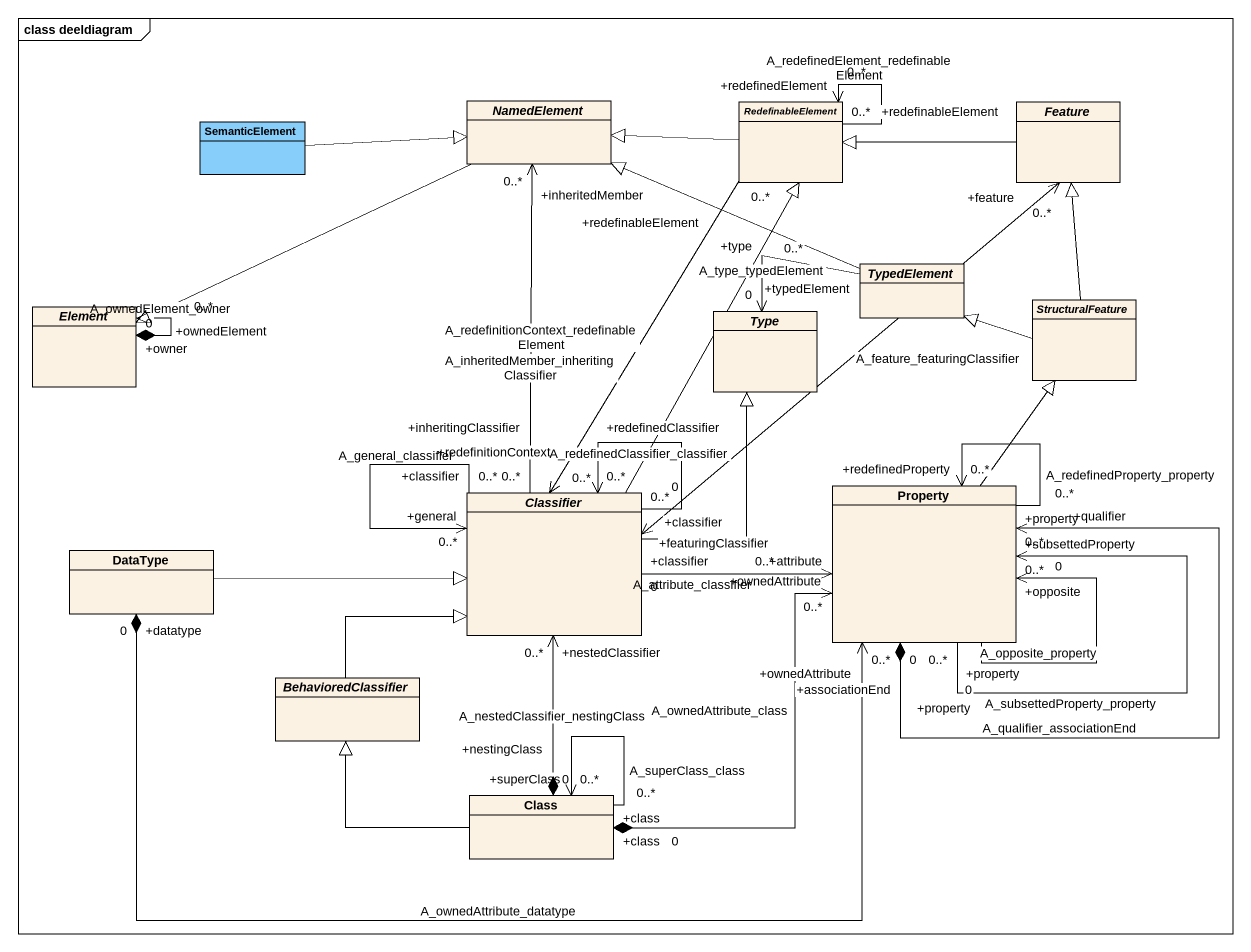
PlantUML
@startuml
mainframe class deeldiagram
hide circle
hide empty members
abstract class NamedElement
abstract class RedefinableElement
abstract class Feature
class SemanticElement #87CEFA
abstract class TypedElement
abstract class Element
abstract class Type
abstract class StructuralFeature
abstract class Classifier
class Property
class DataType
abstract class BehavioredClassifier
class "Class" as Class_
NamedElement -left-|> Element
RedefinableElement -left-|> NamedElement
RedefinableElement "+redefinableElement\n0..*" --> "+redefinedElement\n0..*" RedefinableElement : A_redefinedElement_redefinableElement
RedefinableElement "+redefinableElement\n0..*" --> "+redefinitionContext\n0..*" Classifier : A_redefinitionContext_redefinableElement
Feature -left-|> RedefinableElement
SemanticElement -right-|> NamedElement
TypedElement -left-|> NamedElement
TypedElement "+typedElement\n0..*" -left-> "+type\n0" Type : A_type_typedElement
Element "+owner\n0" *--> "+ownedElement\n0..*" Element : A_ownedElement_owner
StructuralFeature -up-|> Feature
StructuralFeature -left-|> TypedElement
Classifier "+inheritingClassifier\n0..*" -up-> "+inheritedMember\n0..*" NamedElement : A_inheritedMember_inheritingClassifier
Classifier -up-|> RedefinableElement
Classifier "+featuringClassifier\n0" <-up-> "+feature\n0..*" Feature : A_feature_featuringClassifier
Classifier -up-|> Type
Classifier "+classifier\n0..*" --> "+general\n0..*" Classifier : A_general_classifier
Classifier "+classifier\n0..*" --> "+redefinedClassifier\n0..*" Classifier : A_redefinedClassifier_classifier
Classifier "+classifier\n0" -right-> "+attribute\n0..*" Property : A_attribute_classifier
Property -up-|> StructuralFeature
Property "+property\n0..*" --> "+redefinedProperty\n0..*" Property : A_redefinedProperty_property
Property "+property\n0..*" --> "+subsettedProperty\n0..*" Property : A_subsettedProperty_property
Property "+property\n0" --> "+opposite\n0" Property : A_opposite_property
Property "+associationEnd\n0" *--> "+qualifier\n0..*" Property : A_qualifier_associationEnd
DataType -right-|> Classifier
DataType "+datatype\n0" *-right-> "+ownedAttribute\n0..*" Property : A_ownedAttribute_datatype
BehavioredClassifier -up-|> Classifier
Class_ "+nestingClass\n0" *-up-> "+nestedClassifier\n0..*" Classifier : A_nestedClassifier_nestingClass
Class_ "+class\n0" *-up-> "+ownedAttribute\n0..*" Property : A_ownedAttribute_class
Class_ -up-|> BehavioredClassifier
Class_ "+class\n0..*" --> "+superClass\n0..*" Class_ : A_superClass_class
@enduml
